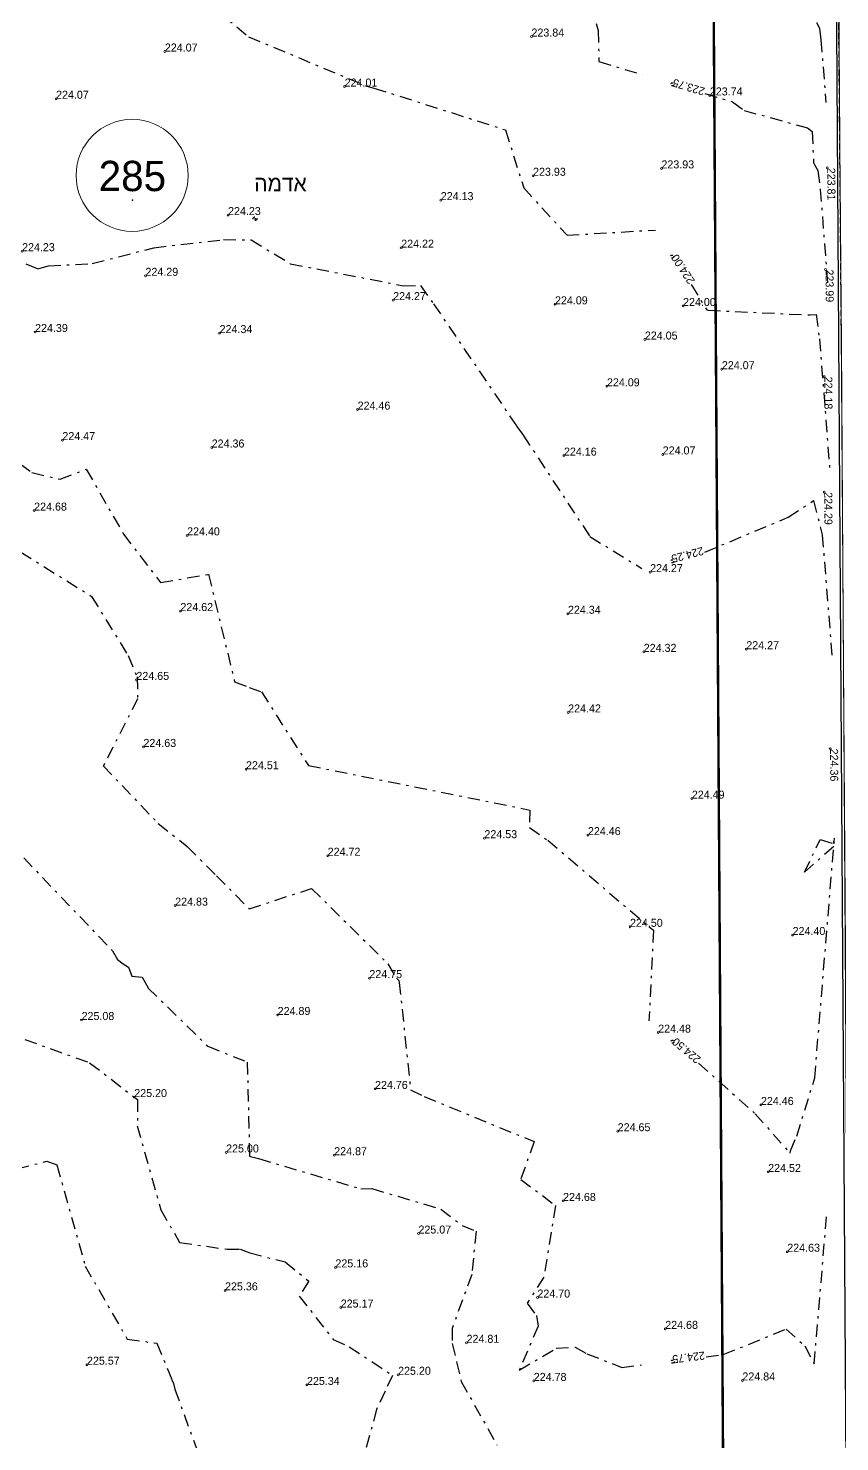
# Model space of a CAD drawing. Extents: x 231979 to 232154, y 632653 to 632930.
# Drawn here: x 232049.8 to 232082.7, y 632716.9 to 632774.3 of the extents above; entities that cross this region are included whole.
import ezdxf
from ezdxf.enums import TextEntityAlignment as Align

# ---------------------------------------------------------------- set-up
doc = ezdxf.new("R2010")
doc.units = 0
doc.header["$MEASUREMENT"] = 0
doc.header["$PDMODE"] = 32
doc.header["$PDSIZE"] = 0.15
doc.linetypes.add('DASHDOT', pattern=[1, 0.5, -0.25, 0, -0.25])
doc.linetypes.add('DASHED2', pattern=[0.375, 0.25, -0.125])
for name, color, linetype, lineweight in [('1502', 7, 'Continuous', 20), ('1603', 8, 'Continuous', 20), ('2602', 8, 'Continuous', 20), ('2810', 3, 'DASHED2', 25)]:
    doc.layers.add(name, color=color, linetype=linetype, lineweight=lineweight)
for name, color, linetype in [('1506', 252, 'DASHDOT'), ('1802', 15, 'Continuous'), ('1803', 10, 'DASHDOT')]:
    doc.layers.add(name, color=color, linetype=linetype)
doc.styles.add('hebtext', font='hebtxt.shx')
doc.styles.add('MAVAT_HEBTXT', font='hebtxt.shx')

# ---------------------------------------------------------------- blocks, each defined once
blk = doc.blocks.new('M1803')
blk.add_circle((0, 0), 0.025)
at = {"style": 'MAVAT_HEBTXT'}
blk.add_attdef('MIGRASH', text='', height=2, dxfattribs=at).set_placement((0, 1.6), align=Align.MIDDLE)
at = {"style": 'MAVAT_HEBTXT', "flags": 1}
for tag, p in [('YEUD', (0, -1.6)), ('PLAN', (0, -4.8))]:
    blk.add_attdef(tag, text='', height=2, dxfattribs=at).set_placement(p, align=Align.MIDDLE)
blk = doc.blocks.new('2810')
blk.add_point((0, 0))
at = {"style": 'hebtext'}
blk.add_attdef('TYPE', (-0.07, 2.27), '', height=1.3, dxfattribs=at)
blk = doc.blocks.new('1502')
blk.add_circle((0, 0), 0.15)
at = {"style": 'hebtext'}
for tag, p in [('METER', (-10.33, 0)), ('CENTIMETER', (1, 0))]:
    blk.add_attdef(tag, p, '', height=1.3, dxfattribs=at)
at = {"style": 'hebtext', "flags": 1}
blk.add_attdef('HEIGHT', (1, 0), '', height=1.3, dxfattribs=at)
blk = doc.blocks.new('1506')
at = {"color": 2}
blk.add_circle((0, 0), 0.25, dxfattribs=at)
at = {"color": 2, "style": 'hebtext'}
blk.add_attdef('HEIGHT', (-5.33, -1), '', height=1.3, dxfattribs=at)

msp = doc.modelspace()

# ---------------------------------------------------------------- linework, layer by layer
at = {"layer": '1506'}
for points, elevation in [([(232077.182, 632780.289), (232079.694, 632779.981), (232080.355, 632779.939), (232080.494, 632779.895), (232081.65, 632777.867), (232081.814, 632774.541), (232081.922, 632774.341), (232081.984, 632773.856), (232082.186, 632771.31)], 223.5), ([(232072.232, 632776.628), (232072.936, 632774.247), (232072.961, 632772.983), (232074.732, 632772.442)], 223.75), ([(232041.226, 632776.018), (232041.284, 632772.421), (232044.007, 632767.695), (232044.264, 632766.991), (232046.624, 632766.013), (232050.171, 632764.565), (232050.596, 632764.683), (232052.379, 632764.775), (232054.884, 632765.42), (232057.713, 632765.749), (232058.829, 632765.738), (232060.424, 632764.771), (232065.016, 632763.872), (232065.709, 632763.882), (232066.242, 632763.142), (232069.619, 632758.178), (232069.827, 632757.891), (232069.884, 632757.807), (232072.597, 632753.686), (232074.702, 632752.393)], 224.25), ([(232057.406, 632775.093), (232058.725, 632773.987), (232063.486, 632771.996), (232063.824, 632771.905), (232069.17, 632770.203), (232069.905, 632767.848), (232071.666, 632765.925), (232075.261, 632766.138)], 224), ([(232077.269, 632771.677), (232078.39, 632771.346), (232078.859, 632770.995), (232081.434, 632770.289), (232081.622, 632770.134), (232081.684, 632768.864), (232081.854, 632768.55), (232081.952, 632767.788), (232082.268, 632763.792)], 223.75), ([(232076.715, 632763.923), (232077.345, 632762.893), (232077.398, 632762.884), (232081.531, 632762.687), (232081.792, 632762.711), (232081.92, 632761.721), (232082.351, 632756.274)], 224), ([(232043.341, 632761.326), (232049.922, 632756.286), (232051.072, 632756.016), (232052.135, 632756.424), (232053.645, 632753.791), (232055.155, 632751.819), (232057.099, 632752.158), (232058.162, 632747.791), (232058.746, 632747.564), (232059.251, 632747.382), (232061.162, 632744.393), (232070.156, 632742.584), (232070.144, 632741.879), (232070.886, 632741.355), (232075.002, 632737.84), (232075.178, 632737.7), (232074.995, 632734.018)], 224.5), ([(232077.267, 632753.058), (232080.652, 632754.471), (232081.677, 632755.148), (232082.038, 632753.756), (232082.433, 632748.757)], 224.25), ([(232048.545, 632753.64), (232052.353, 632751.259), (232053.832, 632748.857), (232054.199, 632747.998), (232054.222, 632747.096), (232052.827, 632744.372), (232055.057, 632742.042), (232056.236, 632741.099), (232057.422, 632739.917), (232058.753, 632738.572), (232061.288, 632739.395), (232064.39, 632736.335), (232064.734, 632735.749), (232064.839, 632735.666), (232064.849, 632735.584), (232065.31, 632731.215), (232065.866, 632730.947), (232070.333, 632729.119), (232069.784, 632727.585), (232071.2, 632726.52), (232070.718, 632723.611), (232070.047, 632722.554), (232070.424, 632722.057), (232070.487, 632721.624), (232069.723, 632719.836), (232071.228, 632720.729), (232072.001, 632720.771), (232072.477, 632720.503), (232073.887, 632719.95), (232074.688, 632720.051)], 224.75), ([(232047.31, 632743.024), (232053.2, 632736.87), (232053.403, 632736.507), (232053.633, 632736.342), (232053.849, 632736.209), (232053.981, 632735.841), (232054.4, 632735.796), (232054.646, 632735.356), (232057.076, 632732.989), (232058.673, 632732.35), (232058.769, 632728.573), (232058.766, 632728.53), (232058.813, 632728.512), (232059.134, 632728.429), (232063.295, 632727.201), (232063.733, 632727.213), (232066.541, 632726.377), (232067.403, 632725.716), (232067.97, 632725.475), (232067.797, 632723.723), (232067, 632721.535), (232066.995, 632720.915), (232067.178, 632720.179), (232067.371, 632719.381), (232068.824, 632716.784)], 225), ([(232077.013, 632732.3), (232079.308, 632730.249), (232080.733, 632728.644), (232080.747, 632728.738), (232080.996, 632729.343), (232081.73, 632731.702), (232082.503, 632741.105), (232081.307, 632740.058), (232081.952, 632741.383), (232082.508, 632741.218), (232082.507, 632741.299), (232082.512, 632741.279), (232082.515, 632741.239)], 224.5), ([(232082.518, 632741.301), (232082.53, 632741.443)], 224.5), ([(232036.947, 632737.581), (232037.127, 632737.398), (232039.113, 632735.506), (232039.244, 632735.212), (232039.574, 632734.975), (232041.29, 632733.45), (232042.271, 632732.039), (232044.228, 632730.79), (232044.535, 632729.73), (232046.589, 632727.266), (232048.246, 632727.744), (232050.538, 632728.321), (232050.939, 632728.174), (232052.089, 632724.063), (232053.797, 632721.102), (232054.997, 632720.928), (232055.616, 632719.449), (232055.68, 632719.293), (232055.731, 632719.064), (232056.65, 632716.545)], 225.5), ([(232049.636, 632733.266), (232052.27, 632732.323), (232054.212, 632730.822), (232054.209, 632729.765), (232055.164, 632726.354), (232055.929, 632725.027), (232057.862, 632724.746), (232058.381, 632724.752), (232058.774, 632724.602), (232060.221, 632724.231), (232061.175, 632723.451), (232060.783, 632722.847), (232062.165, 632721.087), (232062.817, 632720.79), (232064.579, 632719.623), (232064.276, 632718.981), (232063.93, 632718.242), (232062.942, 632714.614)], 225.25), ([(232077.317, 632720.383), (232078.016, 632720.471), (232080.565, 632721.505), (232081.328, 632720.824), (232081.71, 632720.09), (232082.212, 632726.103)], 224.75)]:
    msp.add_lwpolyline(points, dxfattribs=dict(at, elevation=elevation))
at = {"layer": '1603'}
msp.add_circle((232053.999, 632768.358), 2.276, dxfattribs=at)
at = {"layer": '1802'}
msp.add_lwpolyline([(232030.49, 632888.398), (232030.49, 632694.707), (232038.49, 632686.707), (232083.196, 632686.707), (232081.794, 632903.642), (232045.389, 632903.398, 0.412246), (232030.49, 632888.398)], format="xyb", dxfattribs=at)
at = {"layer": '1803', "ltscale": 5, "const_width": 0.1}
msp.add_lwpolyline([(232035.49, 632888.398), (232035.49, 632696.778), (232040.561, 632691.707), (232078.164, 632691.707), (232076.826, 632898.609), (232045.423, 632898.398, 0.412246)], format="xyb", close=True, dxfattribs=at)
at = {"layer": '2602'}
msp.add_line((232082.429, 632816.56), (232083.431, 632672.883), dxfattribs=at)
msp.add_line((232082.429, 632816.56), (232083.431, 632672.883), dxfattribs=at)
msp.add_lwpolyline([(232081.373, 632902.741), (232082.304, 632824.42), (232082.563, 632792.181), (232082.816, 632761.522), (232083.033, 632726.143), (232083.257, 632683.913)], dxfattribs=at)
at = {"layer": '2810'}
msp.add_lwpolyline([(232082.816, 632761.522), (232082.563, 632792.181)], dxfattribs=at)

# ---------------------------------------------------------------- block references
at = {"layer": '1502'}
ref = msp.add_blockref('1502', (232070.221, 632773.995, 223.843), dxfattribs=dict(at, xscale=0.25, yscale=0.25, zscale=0.25))
ref.add_attrib('HEIGHT', '223.84', (232070.221, 632773.995, 223.843), dxfattribs={"layer": '0', "height": 0.325, "style": 'hebtext'})
ref = msp.add_blockref('1502', (232055.327, 632773.387, 224.073), dxfattribs=dict(at, xscale=0.25, yscale=0.25, zscale=0.25))
ref.add_attrib('HEIGHT', '224.07', (232055.327, 632773.387, 224.073), dxfattribs={"layer": '0', "height": 0.325, "style": 'hebtext'})
ref = msp.add_blockref('1502', (232050.907, 632771.47, 224.069), dxfattribs=dict(at, xscale=0.25, yscale=0.25, zscale=0.25))
ref.add_attrib('HEIGHT', '224.07', (232050.907, 632771.47, 224.069), dxfattribs={"layer": '0', "height": 0.325, "style": 'hebtext'})
ref = msp.add_blockref('1502', (232062.631, 632771.964, 224.006), dxfattribs=dict(at, xscale=0.25, yscale=0.25, zscale=0.25))
ref.add_attrib('HEIGHT', '224.01', (232062.631, 632771.964, 224.006), dxfattribs={"layer": '0', "height": 0.325, "style": 'hebtext'})
ref = msp.add_blockref('1502', (232077.468, 632771.604, 223.742), dxfattribs=dict(at, xscale=0.25, yscale=0.25, zscale=0.25))
ref.add_attrib('HEIGHT', '223.74', (232077.468, 632771.604, 223.742), dxfattribs={"layer": '0', "height": 0.325, "style": 'hebtext'})
ref = msp.add_blockref('1502', (232075.501, 632768.64, 223.932), dxfattribs=dict(at, xscale=0.25, yscale=0.25, zscale=0.25))
ref.add_attrib('HEIGHT', '223.93', (232075.501, 632768.64, 223.932), dxfattribs={"layer": '0', "height": 0.325, "style": 'hebtext'})
ref = msp.add_blockref('1502', (232070.286, 632768.341, 223.927), dxfattribs=dict(at, xscale=0.25, yscale=0.25, zscale=0.25))
ref.add_attrib('HEIGHT', '223.93', (232070.286, 632768.341, 223.927), dxfattribs={"layer": '0', "height": 0.325, "style": 'hebtext'})
ref = msp.add_blockref('1502', (232082.238, 632768.667, 223.808), dxfattribs=dict(at, xscale=0.25, yscale=0.25, zscale=0.25))
ref.add_attrib('HEIGHT', '223.81', (232082.238, 632768.667, 223.808), dxfattribs={"layer": '0', "height": 0.325, "rotation": 270.47186, "style": 'hebtext'})
ref = msp.add_blockref('1502', (232066.536, 632767.352, 224.128), dxfattribs=dict(at, xscale=0.25, yscale=0.25, zscale=0.25))
ref.add_attrib('HEIGHT', '224.13', (232066.536, 632767.352, 224.128), dxfattribs={"layer": '0', "height": 0.325, "style": 'hebtext'})
ref = msp.add_blockref('1502', (232057.895, 632766.746, 224.229), dxfattribs=dict(at, xscale=0.25, yscale=0.25, zscale=0.25))
ref.add_attrib('HEIGHT', '224.23', (232057.895, 632766.746, 224.229), dxfattribs={"layer": '0', "height": 0.325, "style": 'hebtext'})
ref = msp.add_blockref('1502', (232049.527, 632765.279, 224.227), dxfattribs=dict(at, xscale=0.25, yscale=0.25, zscale=0.25))
ref.add_attrib('HEIGHT', '224.23', (232049.527, 632765.279, 224.227), dxfattribs={"layer": '0', "height": 0.325, "style": 'hebtext'})
ref = msp.add_blockref('1502', (232064.93, 632765.421, 224.217), dxfattribs=dict(at, xscale=0.25, yscale=0.25, zscale=0.25))
ref.add_attrib('HEIGHT', '224.22', (232064.93, 632765.421, 224.217), dxfattribs={"layer": '0', "height": 0.325, "style": 'hebtext'})
ref = msp.add_blockref('1502', (232054.54, 632764.278, 224.289), dxfattribs=dict(at, xscale=0.25, yscale=0.25, zscale=0.25))
ref.add_attrib('HEIGHT', '224.29', (232054.54, 632764.278, 224.289), dxfattribs={"layer": '0', "height": 0.325, "style": 'hebtext'})
ref = msp.add_blockref('1502', (232082.167, 632764.534, 223.993), dxfattribs=dict(at, xscale=0.25, yscale=0.25, zscale=0.25))
ref.add_attrib('HEIGHT', '223.99', (232082.167, 632764.534, 223.993), dxfattribs={"layer": '0', "height": 0.325, "rotation": 270.47186, "style": 'hebtext'})
ref = msp.add_blockref('1502', (232064.602, 632763.292, 224.267), dxfattribs=dict(at, xscale=0.25, yscale=0.25, zscale=0.25))
ref.add_attrib('HEIGHT', '224.27', (232064.602, 632763.292, 224.267), dxfattribs={"layer": '0', "height": 0.325, "style": 'hebtext'})
ref = msp.add_blockref('1502', (232071.177, 632763.12, 224.094), dxfattribs=dict(at, xscale=0.25, yscale=0.25, zscale=0.25))
ref.add_attrib('HEIGHT', '224.09', (232071.177, 632763.12, 224.094), dxfattribs={"layer": '0', "height": 0.325, "style": 'hebtext'})
ref = msp.add_blockref('1502', (232076.38, 632763.053, 223.999), dxfattribs=dict(at, xscale=0.25, yscale=0.25, zscale=0.25))
ref.add_attrib('HEIGHT', '224.00', (232076.38, 632763.053, 223.999), dxfattribs={"layer": '0', "height": 0.325, "style": 'hebtext'})
ref = msp.add_blockref('1502', (232050.055, 632761.997, 224.39), dxfattribs=dict(at, xscale=0.25, yscale=0.25, zscale=0.25))
ref.add_attrib('HEIGHT', '224.39', (232050.055, 632761.997, 224.39), dxfattribs={"layer": '0', "height": 0.325, "style": 'hebtext'})
ref = msp.add_blockref('1502', (232057.552, 632761.953, 224.344), dxfattribs=dict(at, xscale=0.25, yscale=0.25, zscale=0.25))
ref.add_attrib('HEIGHT', '224.34', (232057.552, 632761.953, 224.344), dxfattribs={"layer": '0', "height": 0.325, "style": 'hebtext'})
ref = msp.add_blockref('1502', (232074.829, 632761.69, 224.049), dxfattribs=dict(at, xscale=0.25, yscale=0.25, zscale=0.25))
ref.add_attrib('HEIGHT', '224.05', (232074.829, 632761.69, 224.049), dxfattribs={"layer": '0', "height": 0.325, "style": 'hebtext'})
ref = msp.add_blockref('1502', (232077.958, 632760.486, 224.07), dxfattribs=dict(at, xscale=0.25, yscale=0.25, zscale=0.25))
ref.add_attrib('HEIGHT', '224.07', (232077.958, 632760.486, 224.07), dxfattribs={"layer": '0', "height": 0.325, "style": 'hebtext'})
ref = msp.add_blockref('1502', (232073.288, 632759.791, 224.088), dxfattribs=dict(at, xscale=0.25, yscale=0.25, zscale=0.25))
ref.add_attrib('HEIGHT', '224.09', (232073.288, 632759.791, 224.088), dxfattribs={"layer": '0', "height": 0.325, "style": 'hebtext'})
ref = msp.add_blockref('1502', (232082.118, 632760.184, 224.176), dxfattribs=dict(at, xscale=0.25, yscale=0.25, zscale=0.25))
ref.add_attrib('HEIGHT', '224.18', (232082.118, 632760.184, 224.176), dxfattribs={"layer": '0', "height": 0.325, "rotation": 270.35197, "style": 'hebtext'})
ref = msp.add_blockref('1502', (232063.159, 632758.844, 224.462), dxfattribs=dict(at, xscale=0.25, yscale=0.25, zscale=0.25))
ref.add_attrib('HEIGHT', '224.46', (232063.159, 632758.844, 224.462), dxfattribs={"layer": '0', "height": 0.325, "style": 'hebtext'})
ref = msp.add_blockref('1502', (232051.164, 632757.607, 224.47), dxfattribs=dict(at, xscale=0.25, yscale=0.25, zscale=0.25))
ref.add_attrib('HEIGHT', '224.47', (232051.164, 632757.607, 224.47), dxfattribs={"layer": '0', "height": 0.325, "style": 'hebtext'})
ref = msp.add_blockref('1502', (232057.23, 632757.306, 224.361), dxfattribs=dict(at, xscale=0.25, yscale=0.25, zscale=0.25))
ref.add_attrib('HEIGHT', '224.36', (232057.23, 632757.306, 224.361), dxfattribs={"layer": '0', "height": 0.325, "style": 'hebtext'})
ref = msp.add_blockref('1502', (232071.541, 632756.977, 224.161), dxfattribs=dict(at, xscale=0.25, yscale=0.25, zscale=0.25))
ref.add_attrib('HEIGHT', '224.16', (232071.541, 632756.977, 224.161), dxfattribs={"layer": '0', "height": 0.325, "style": 'hebtext'})
ref = msp.add_blockref('1502', (232075.554, 632757.025, 224.074), dxfattribs=dict(at, xscale=0.25, yscale=0.25, zscale=0.25))
ref.add_attrib('HEIGHT', '224.07', (232075.554, 632757.025, 224.074), dxfattribs={"layer": '0', "height": 0.325, "style": 'hebtext'})
ref = msp.add_blockref('1502', (232082.117, 632755.492, 224.289), dxfattribs=dict(at, xscale=0.25, yscale=0.25, zscale=0.25))
ref.add_attrib('HEIGHT', '224.29', (232082.117, 632755.492, 224.289), dxfattribs={"layer": '0', "height": 0.325, "rotation": 270.35197, "style": 'hebtext'})
ref = msp.add_blockref('1502', (232050.018, 632754.743, 224.684), dxfattribs=dict(at, xscale=0.25, yscale=0.25, zscale=0.25))
ref.add_attrib('HEIGHT', '224.68', (232050.018, 632754.743, 224.684), dxfattribs={"layer": '0', "height": 0.325, "style": 'hebtext'})
ref = msp.add_blockref('1502', (232056.232, 632753.738, 224.396), dxfattribs=dict(at, xscale=0.25, yscale=0.25, zscale=0.25))
ref.add_attrib('HEIGHT', '224.40', (232056.232, 632753.738, 224.396), dxfattribs={"layer": '0', "height": 0.325, "style": 'hebtext'})
ref = msp.add_blockref('1502', (232075.042, 632752.246, 224.273), dxfattribs=dict(at, xscale=0.25, yscale=0.25, zscale=0.25))
ref.add_attrib('HEIGHT', '224.27', (232075.042, 632752.246, 224.273), dxfattribs={"layer": '0', "height": 0.325, "style": 'hebtext'})
ref = msp.add_blockref('1502', (232055.958, 632750.664, 224.617), dxfattribs=dict(at, xscale=0.25, yscale=0.25, zscale=0.25))
ref.add_attrib('HEIGHT', '224.62', (232055.958, 632750.664, 224.617), dxfattribs={"layer": '0', "height": 0.325, "style": 'hebtext'})
ref = msp.add_blockref('1502', (232071.704, 632750.554, 224.342), dxfattribs=dict(at, xscale=0.25, yscale=0.25, zscale=0.25))
ref.add_attrib('HEIGHT', '224.34', (232071.704, 632750.554, 224.342), dxfattribs={"layer": '0', "height": 0.325, "style": 'hebtext'})
ref = msp.add_blockref('1502', (232078.95, 632749.116, 224.275), dxfattribs=dict(at, xscale=0.25, yscale=0.25, zscale=0.25))
ref.add_attrib('HEIGHT', '224.27', (232078.95, 632749.116, 224.275), dxfattribs={"layer": '0', "height": 0.325, "style": 'hebtext'})
ref = msp.add_blockref('1502', (232074.783, 632749.007, 224.321), dxfattribs=dict(at, xscale=0.25, yscale=0.25, zscale=0.25))
ref.add_attrib('HEIGHT', '224.32', (232074.783, 632749.007, 224.321), dxfattribs={"layer": '0', "height": 0.325, "style": 'hebtext'})
ref = msp.add_blockref('1502', (232054.171, 632747.868, 224.653), dxfattribs=dict(at, xscale=0.25, yscale=0.25, zscale=0.25))
ref.add_attrib('HEIGHT', '224.65', (232054.171, 632747.868, 224.653), dxfattribs={"layer": '0', "height": 0.325, "style": 'hebtext'})
ref = msp.add_blockref('1502', (232071.713, 632746.547, 224.422), dxfattribs=dict(at, xscale=0.25, yscale=0.25, zscale=0.25))
ref.add_attrib('HEIGHT', '224.42', (232071.713, 632746.547, 224.422), dxfattribs={"layer": '0', "height": 0.325, "style": 'hebtext'})
ref = msp.add_blockref('1502', (232054.458, 632745.146, 224.631), dxfattribs=dict(at, xscale=0.25, yscale=0.25, zscale=0.25))
ref.add_attrib('HEIGHT', '224.63', (232054.458, 632745.146, 224.631), dxfattribs={"layer": '0', "height": 0.325, "style": 'hebtext'})
ref = msp.add_blockref('1502', (232082.353, 632745.076, 224.364), dxfattribs=dict(at, xscale=0.25, yscale=0.25, zscale=0.25))
ref.add_attrib('HEIGHT', '224.36', (232082.353, 632745.076, 224.364), dxfattribs={"layer": '0', "height": 0.325, "rotation": 270.35197, "style": 'hebtext'})
ref = msp.add_blockref('1502', (232058.624, 632744.241, 224.511), dxfattribs=dict(at, xscale=0.25, yscale=0.25, zscale=0.25))
ref.add_attrib('HEIGHT', '224.51', (232058.624, 632744.241, 224.511), dxfattribs={"layer": '0', "height": 0.325, "style": 'hebtext'})
ref = msp.add_blockref('1502', (232076.736, 632743.046, 224.485), dxfattribs=dict(at, xscale=0.25, yscale=0.25, zscale=0.25))
ref.add_attrib('HEIGHT', '224.49', (232076.736, 632743.046, 224.485), dxfattribs={"layer": '0', "height": 0.325, "style": 'hebtext'})
ref = msp.add_blockref('1502', (232068.31, 632741.441, 224.526), dxfattribs=dict(at, xscale=0.25, yscale=0.25, zscale=0.25))
ref.add_attrib('HEIGHT', '224.53', (232068.31, 632741.441, 224.526), dxfattribs={"layer": '0', "height": 0.325, "style": 'hebtext'})
ref = msp.add_blockref('1502', (232072.515, 632741.565, 224.457), dxfattribs=dict(at, xscale=0.25, yscale=0.25, zscale=0.25))
ref.add_attrib('HEIGHT', '224.46', (232072.515, 632741.565, 224.457), dxfattribs={"layer": '0', "height": 0.325, "style": 'hebtext'})
ref = msp.add_blockref('1502', (232061.942, 632740.728, 224.72), dxfattribs=dict(at, xscale=0.25, yscale=0.25, zscale=0.25))
ref.add_attrib('HEIGHT', '224.72', (232061.942, 632740.728, 224.72), dxfattribs={"layer": '0', "height": 0.325, "style": 'hebtext'})
ref = msp.add_blockref('1502', (232055.747, 632738.701, 224.827), dxfattribs=dict(at, xscale=0.25, yscale=0.25, zscale=0.25))
ref.add_attrib('HEIGHT', '224.83', (232055.747, 632738.701, 224.827), dxfattribs={"layer": '0', "height": 0.325, "style": 'hebtext'})
ref = msp.add_blockref('1502', (232074.224, 632737.841, 224.499), dxfattribs=dict(at, xscale=0.25, yscale=0.25, zscale=0.25))
ref.add_attrib('HEIGHT', '224.50', (232074.224, 632737.841, 224.499), dxfattribs={"layer": '0', "height": 0.325, "style": 'hebtext'})
ref = msp.add_blockref('1502', (232080.83, 632737.508, 224.399), dxfattribs=dict(at, xscale=0.25, yscale=0.25, zscale=0.25))
ref.add_attrib('HEIGHT', '224.40', (232080.83, 632737.508, 224.399), dxfattribs={"layer": '0', "height": 0.325, "style": 'hebtext'})
ref = msp.add_blockref('1502', (232063.636, 632735.758, 224.755), dxfattribs=dict(at, xscale=0.25, yscale=0.25, zscale=0.25))
ref.add_attrib('HEIGHT', '224.75', (232063.636, 632735.758, 224.755), dxfattribs={"layer": '0', "height": 0.325, "style": 'hebtext'})
ref = msp.add_blockref('1502', (232059.91, 632734.26, 224.894), dxfattribs=dict(at, xscale=0.25, yscale=0.25, zscale=0.25))
ref.add_attrib('HEIGHT', '224.89', (232059.91, 632734.26, 224.894), dxfattribs={"layer": '0', "height": 0.325, "style": 'hebtext'})
ref = msp.add_blockref('1502', (232051.944, 632734.057, 225.082), dxfattribs=dict(at, xscale=0.25, yscale=0.25, zscale=0.25))
ref.add_attrib('HEIGHT', '225.08', (232051.944, 632734.057, 225.082), dxfattribs={"layer": '0', "height": 0.325, "style": 'hebtext'})
ref = msp.add_blockref('1502', (232075.37, 632733.544, 224.485), dxfattribs=dict(at, xscale=0.25, yscale=0.25, zscale=0.25))
ref.add_attrib('HEIGHT', '224.48', (232075.37, 632733.544, 224.485), dxfattribs={"layer": '0', "height": 0.325, "style": 'hebtext'})
ref = msp.add_blockref('1502', (232054.084, 632730.928, 225.199), dxfattribs=dict(at, xscale=0.25, yscale=0.25, zscale=0.25))
ref.add_attrib('HEIGHT', '225.20', (232054.084, 632730.928, 225.199), dxfattribs={"layer": '0', "height": 0.325, "style": 'hebtext'})
ref = msp.add_blockref('1502', (232063.866, 632731.257, 224.761), dxfattribs=dict(at, xscale=0.25, yscale=0.25, zscale=0.25))
ref.add_attrib('HEIGHT', '224.76', (232063.866, 632731.257, 224.761), dxfattribs={"layer": '0', "height": 0.325, "style": 'hebtext'})
ref = msp.add_blockref('1502', (232079.544, 632730.606, 224.459), dxfattribs=dict(at, xscale=0.25, yscale=0.25, zscale=0.25))
ref.add_attrib('HEIGHT', '224.46', (232079.544, 632730.606, 224.459), dxfattribs={"layer": '0', "height": 0.325, "style": 'hebtext'})
ref = msp.add_blockref('1502', (232073.724, 632729.539, 224.654), dxfattribs=dict(at, xscale=0.25, yscale=0.25, zscale=0.25))
ref.add_attrib('HEIGHT', '224.65', (232073.724, 632729.539, 224.654), dxfattribs={"layer": '0', "height": 0.325, "style": 'hebtext'})
ref = msp.add_blockref('1502', (232057.817, 632728.677, 224.998), dxfattribs=dict(at, xscale=0.25, yscale=0.25, zscale=0.25))
ref.add_attrib('HEIGHT', '225.00', (232057.817, 632728.677, 224.998), dxfattribs={"layer": '0', "height": 0.325, "style": 'hebtext'})
ref = msp.add_blockref('1502', (232062.209, 632728.567, 224.872), dxfattribs=dict(at, xscale=0.25, yscale=0.25, zscale=0.25))
ref.add_attrib('HEIGHT', '224.87', (232062.209, 632728.567, 224.872), dxfattribs={"layer": '0', "height": 0.325, "style": 'hebtext'})
ref = msp.add_blockref('1502', (232079.837, 632727.885, 224.52), dxfattribs=dict(at, xscale=0.25, yscale=0.25, zscale=0.25))
ref.add_attrib('HEIGHT', '224.52', (232079.837, 632727.885, 224.52), dxfattribs={"layer": '0', "height": 0.325, "style": 'hebtext'})
ref = msp.add_blockref('1502', (232071.506, 632726.708, 224.681), dxfattribs=dict(at, xscale=0.25, yscale=0.25, zscale=0.25))
ref.add_attrib('HEIGHT', '224.68', (232071.506, 632726.708, 224.681), dxfattribs={"layer": '0', "height": 0.325, "style": 'hebtext'})
ref = msp.add_blockref('1502', (232065.629, 632725.384, 225.074), dxfattribs=dict(at, xscale=0.25, yscale=0.25, zscale=0.25))
ref.add_attrib('HEIGHT', '225.07', (232065.629, 632725.384, 225.074), dxfattribs={"layer": '0', "height": 0.325, "style": 'hebtext'})
ref = msp.add_blockref('1502', (232080.614, 632724.646, 224.628), dxfattribs=dict(at, xscale=0.25, yscale=0.25, zscale=0.25))
ref.add_attrib('HEIGHT', '224.63', (232080.614, 632724.646, 224.628), dxfattribs={"layer": '0', "height": 0.325, "style": 'hebtext'})
ref = msp.add_blockref('1502', (232062.257, 632724.011, 225.161), dxfattribs=dict(at, xscale=0.25, yscale=0.25, zscale=0.25))
ref.add_attrib('HEIGHT', '225.16', (232062.257, 632724.011, 225.161), dxfattribs={"layer": '0', "height": 0.325, "style": 'hebtext'})
ref = msp.add_blockref('1502', (232057.772, 632723.077, 225.356), dxfattribs=dict(at, xscale=0.25, yscale=0.25, zscale=0.25))
ref.add_attrib('HEIGHT', '225.36', (232057.772, 632723.077, 225.356), dxfattribs={"layer": '0', "height": 0.325, "style": 'hebtext'})
ref = msp.add_blockref('1502', (232070.463, 632722.785, 224.702), dxfattribs=dict(at, xscale=0.25, yscale=0.25, zscale=0.25))
ref.add_attrib('HEIGHT', '224.70', (232070.463, 632722.785, 224.702), dxfattribs={"layer": '0', "height": 0.325, "style": 'hebtext'})
ref = msp.add_blockref('1502', (232062.473, 632722.38, 225.174), dxfattribs=dict(at, xscale=0.25, yscale=0.25, zscale=0.25))
ref.add_attrib('HEIGHT', '225.17', (232062.473, 632722.38, 225.174), dxfattribs={"layer": '0', "height": 0.325, "style": 'hebtext'})
ref = msp.add_blockref('1502', (232075.657, 632721.513, 224.681), dxfattribs=dict(at, xscale=0.25, yscale=0.25, zscale=0.25))
ref.add_attrib('HEIGHT', '224.68', (232075.657, 632721.513, 224.681), dxfattribs={"layer": '0', "height": 0.325, "style": 'hebtext'})
ref = msp.add_blockref('1502', (232067.585, 632720.947, 224.809), dxfattribs=dict(at, xscale=0.25, yscale=0.25, zscale=0.25))
ref.add_attrib('HEIGHT', '224.81', (232067.585, 632720.947, 224.809), dxfattribs={"layer": '0', "height": 0.325, "style": 'hebtext'})
ref = msp.add_blockref('1502', (232052.163, 632720.058, 225.575), dxfattribs=dict(at, xscale=0.25, yscale=0.25, zscale=0.25))
ref.add_attrib('HEIGHT', '225.57', (232052.163, 632720.058, 225.575), dxfattribs={"layer": '0', "height": 0.325, "style": 'hebtext'})
ref = msp.add_blockref('1502', (232061.101, 632719.235, 225.338), dxfattribs=dict(at, xscale=0.25, yscale=0.25, zscale=0.25))
ref.add_attrib('HEIGHT', '225.34', (232061.101, 632719.235, 225.338), dxfattribs={"layer": '0', "height": 0.325, "style": 'hebtext'})
ref = msp.add_blockref('1502', (232064.803, 632719.649, 225.2), dxfattribs=dict(at, xscale=0.25, yscale=0.25, zscale=0.25))
ref.add_attrib('HEIGHT', '225.20', (232064.803, 632719.649, 225.2), dxfattribs={"layer": '0', "height": 0.325, "style": 'hebtext'})
ref = msp.add_blockref('1502', (232070.315, 632719.4, 224.775), dxfattribs=dict(at, xscale=0.25, yscale=0.25, zscale=0.25))
ref.add_attrib('HEIGHT', '224.78', (232070.315, 632719.4, 224.775), dxfattribs={"layer": '0', "height": 0.325, "style": 'hebtext'})
ref = msp.add_blockref('1502', (232078.791, 632719.419, 224.84), dxfattribs=dict(at, xscale=0.25, yscale=0.25, zscale=0.25))
ref.add_attrib('HEIGHT', '224.84', (232078.791, 632719.419, 224.84), dxfattribs={"layer": '0', "height": 0.325, "style": 'hebtext'})
at = {"layer": '1506', "xscale": 0.25, "yscale": 0.25, "zscale": 0.25}
for p, rotation, values in [((232075.943, 632772.051, 223.75), 163, {'HEIGHT': '223.75'}), ((232075.938, 632765.061, 224), 123, {'HEIGHT': '224.00'}), ((232075.94, 632752.688, 224.25), 195, {'HEIGHT': '224.25'}), ((232075.948, 632733.174, 224.5), 140, {'HEIGHT': '224.50'}), ((232075.954, 632720.185, 224.75), 187, {'HEIGHT': '224.75'})]:
    msp.add_blockref('1506', p, dxfattribs=dict(at, rotation=rotation)).add_auto_attribs(values)
at = {"layer": '1603', "xscale": 0.6146560000013551, "yscale": 0.6146560000013551, "zscale": 0.6146560000013551}
msp.add_blockref('M1803', (232054.008, 632767.35), dxfattribs=at).add_auto_attribs({'MIGRASH': '285'})
at = {"layer": '2810', "xscale": 0.4891003315157322, "yscale": 0.4891003315157322, "zscale": 0.4891003315157322}
msp.add_blockref('2810', (232058.994, 632766.598), dxfattribs=at).add_auto_attribs({'TYPE': 'המדא'})

doc.saveas('drawing.dxf')
